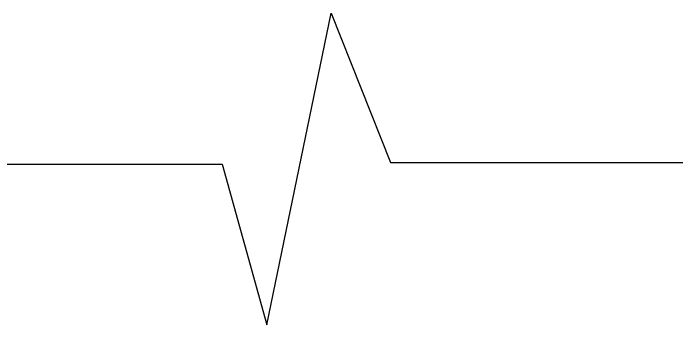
# Model space of a CAD drawing. Extents: x 815029915 to 815825525, y 579155098 to 579748855.
# Drawn here: x 815614699 to 815615737, y 579340439 to 579340926 of the extents above; entities that cross this region are included whole.
import ezdxf

# ---------------------------------------------------------------- set-up
doc = ezdxf.new("R2010")
doc.units = 0
doc.header["$LTSCALE"] = 100
doc.header["$MEASUREMENT"] = 0

msp = doc.modelspace()

# ---------------------------------------------------------------- linework, layer by layer
at = {"color": 7, "linetype": 'Continuous'}
for p, q in [((815614230.3, 579340690.6), (815615025.9, 579340690.6)), ((815615289.3, 579340693.2), (815616084.8, 579340693.2))]:
    msp.add_line(p, q, dxfattribs=at)
at = {"color": 0}
for points in [[(815615095.7, 579340439.4), (815615196.4, 579340926.4)], [(815615196.4, 579340926.4), (815615289.3, 579340693.2)], [(815615025.9, 579340690.6), (815615095.7, 579340439.4)]]:
    msp.add_lwpolyline(points, dxfattribs=at)

doc.saveas('drawing.dxf')
